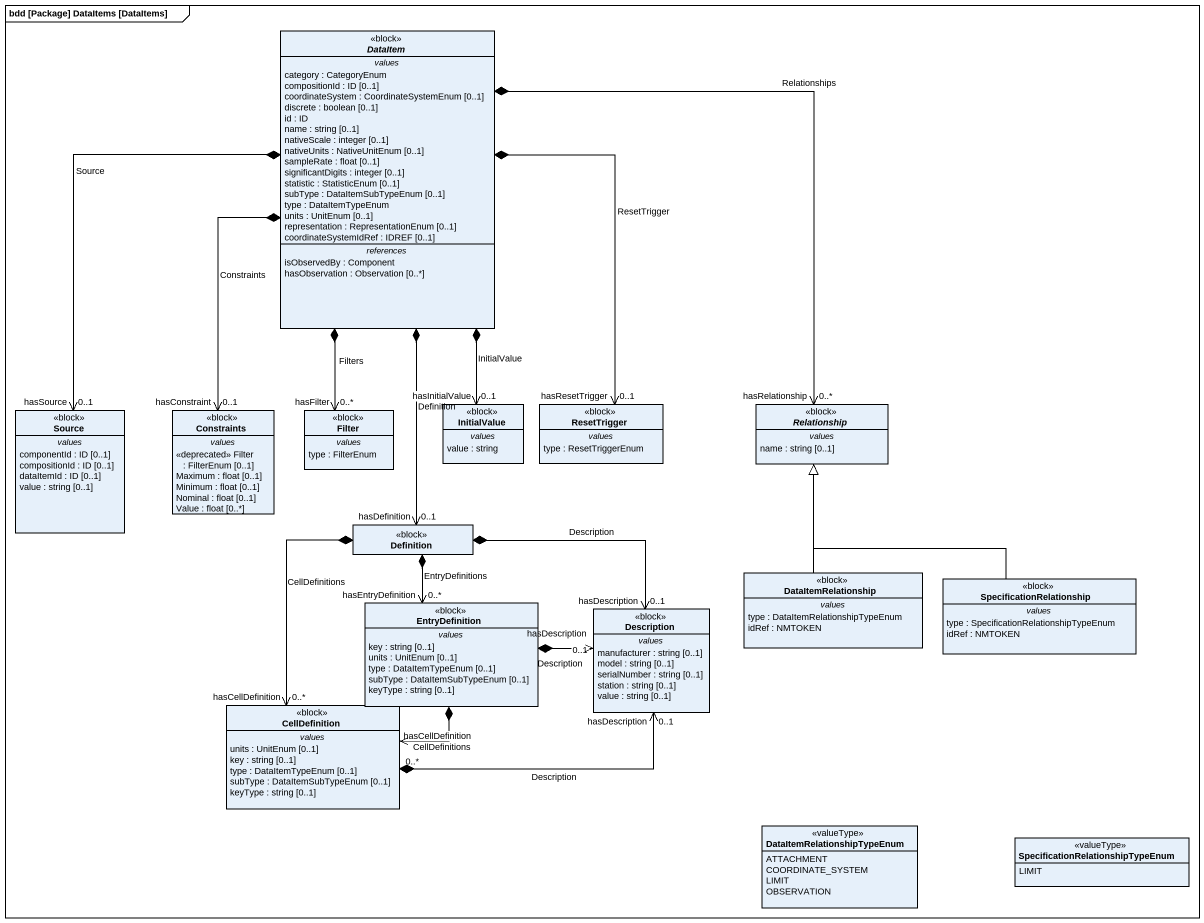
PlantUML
@startuml
mainframe bdd [Package] DataItems [DataItems]
hide circle
hide empty members
abstract class DataItem <<block>> {
  -- values --
  category : CategoryEnum
  compositionId : ID [0..1]
  coordinateSystem : CoordinateSystemEnum [0..1]
  discrete : boolean [0..1]
  id : ID
  name : string [0..1]
  nativeScale : integer [0..1]
  nativeUnits : NativeUnitEnum [0..1]
  sampleRate : float [0..1]
  significantDigits : integer [0..1]
  statistic : StatisticEnum [0..1]
  subType : DataItemSubTypeEnum [0..1]
  type : DataItemTypeEnum
  units : UnitEnum [0..1]
  representation : RepresentationEnum [0..1]
  coordinateSystemIdRef : IDREF [0..1]
  -- references --
  isObservedBy : Component
  hasObservation : Observation [0..*]
}
class Source <<block>> {
  -- values --
  componentId : ID [0..1]
  compositionId : ID [0..1]
  dataItemId : ID [0..1]
  value : string [0..1]
}
class Constraints <<block>> {
  -- values --
  <<deprecated>> Filter : FilterEnum [0..1]
  Maximum : float [0..1]
  Minimum : float [0..1]
  Nominal : float [0..1]
  Value : float [0..*]
}
class Filter <<block>> {
  -- values --
  type : FilterEnum
}
class InitialValue <<block>> {
  -- values --
  value : string
}
class ResetTrigger <<block>> {
  -- values --
  type : ResetTriggerEnum
}
abstract class Relationship <<block>> {
  -- values --
  name : string [0..1]
}
class Definition <<block>>
class DataItemRelationship <<block>> {
  -- values --
  type : DataItemRelationshipTypeEnum
  idRef : NMTOKEN
}
class SpecificationRelationship <<block>> {
  -- values --
  type : SpecificationRelationshipTypeEnum
  idRef : NMTOKEN
}
class EntryDefinition <<block>> {
  -- values --
  key : string [0..1]
  units : UnitEnum [0..1]
  type : DataItemTypeEnum [0..1]
  subType : DataItemSubTypeEnum [0..1]
  keyType : string [0..1]
}
class Description <<block>> {
  -- values --
  manufacturer : string [0..1]
  model : string [0..1]
  serialNumber : string [0..1]
  station : string [0..1]
  value : string [0..1]
}
class CellDefinition <<block>> {
  -- values --
  units : UnitEnum [0..1]
  key : string [0..1]
  type : DataItemTypeEnum [0..1]
  subType : DataItemSubTypeEnum [0..1]
  keyType : string [0..1]
}
enum DataItemRelationshipTypeEnum <<valueType>> {
  ATTACHMENT
  COORDINATE_SYSTEM
  LIMIT
  OBSERVATION
}
enum "SpecificationRelationshipTypeEnum" as SpecificationRelationshipTyp <<valueType>> {
  LIMIT
}
DataItem *--> "hasSource\n0..1" Source : Source
DataItem *--> "0..1\nhasConstraint" Constraints : Constraints
DataItem *--> "hasFilter\n0..*" Filter : Filters
DataItem *--> "0..1\nhasInitialValue" InitialValue : InitialValue
DataItem *--> "0..1\nhasResetTrigger" ResetTrigger : ResetTrigger
DataItem *-right-> "hasRelationship\n0..*" Relationship : Relationships
DataItem *--> "hasDefinition\n0..1" Definition : Definition
Definition *--> "0..*\nhasEntryDefinition" EntryDefinition : EntryDefinitions
Definition *-right-> "hasDescription\n0..1" Description : Description
Definition *--> "hasCellDefinition\n0..*" CellDefinition : CellDefinitions
DataItemRelationship -up-|> Relationship
SpecificationRelationship -up-|> Relationship
EntryDefinition *-right-> "0..1\nhasDescription" Description : Description
EntryDefinition *--> "hasCellDefinition\n0..*" CellDefinition : CellDefinitions
CellDefinition *-right-> "0..1\nhasDescription" Description : Description
@enduml
